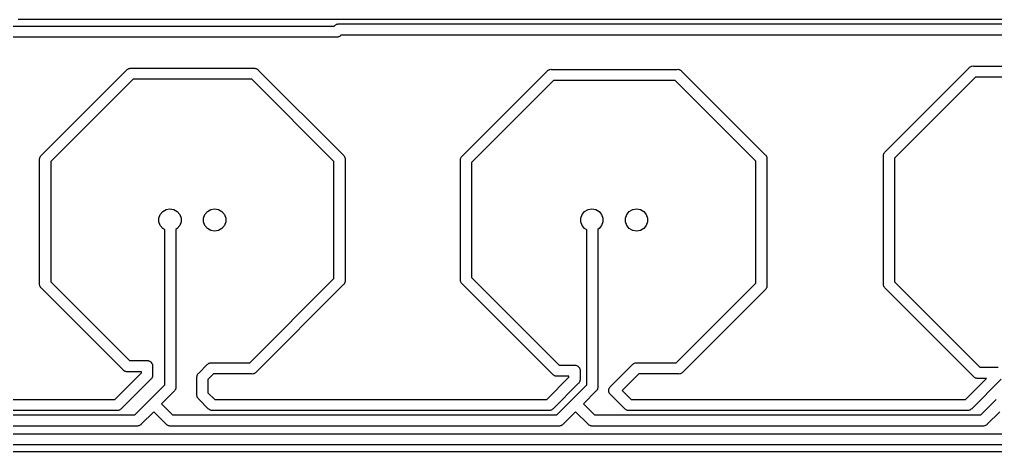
# Model space of a CAD drawing. Extents: x 41 to 175, y -135 to -43.
# Drawn here: x 74.74 to 118.81, y -98.55 to -79.05 of the extents above; entities that cross this region are included whole.
import ezdxf

# ---------------------------------------------------------------- set-up
doc = ezdxf.new("R2010")
doc.units = 0
doc.header["$MEASUREMENT"] = 0
doc.layers.add('BLACK', color=7, linetype='CONTINUOUS')

msp = doc.modelspace()

# ---------------------------------------------------------------- linework, layer by layer
at = {"layer": 'BLACK', "linetype": 'CONTINUOUS'}
for p, q in [((93.7391, -79.05), (74.6829, -79.05)), ((88.9675, -79.3309), (88.9888, -79.3055)), ((88.9888, -79.3055), (89.0175, -79.2889)), ((89.0175, -79.2889), (89.0447, -79.2699)), ((89.0447, -79.2699), (89.0555, -79.267)), ((89.0555, -79.267), (89.0652, -79.2615)), ((89.0652, -79.2615), (89.0978, -79.2557)), ((89.0978, -79.2557), (89.1299, -79.2471)), ((89.1299, -79.2471), (89.1629, -79.25)), ((89.1629, -79.25), (150.396, -79.25)), ((93.7721, -79.0529), (93.7391, -79.05)), ((93.7829, -79.05), (93.7721, -79.0529)), ((112.889, -79.05), (93.7829, -79.05)), ((112.922, -79.0529), (112.889, -79.05)), ((112.933, -79.05), (112.922, -79.0529)), ((131.689, -79.05), (112.933, -79.05)), ((48.6109, -79.35), (88.9484, -79.35)), ((88.9484, -79.35), (88.9675, -79.3309)), ((89.2555, -79.75), (89.2365, -79.7691)), ((150.489, -79.75), (89.2555, -79.75)), ((89.0411, -79.85), (48.7036, -79.85)), ((89.0741, -79.8529), (89.0411, -79.85)), ((89.1062, -79.8443), (89.0741, -79.8529)), ((89.1388, -79.8385), (89.1062, -79.8443)), ((89.1485, -79.833), (89.1388, -79.8385)), ((89.1593, -79.8301), (89.1485, -79.833)), ((89.1864, -79.811), (89.1593, -79.8301)), ((89.2152, -79.7945), (89.1864, -79.811)), ((89.2365, -79.7691), (89.2152, -79.7945)), ((75.7309, -85.1785), (79.5785, -81.3309)), ((79.5785, -81.3309), (79.5999, -81.3055)), ((79.5999, -81.3055), (79.6286, -81.289)), ((79.6286, -81.289), (79.6557, -81.2699)), ((79.6557, -81.2699), (79.6665, -81.267)), ((79.6665, -81.267), (79.6762, -81.2615)), ((79.6762, -81.2615), (79.7089, -81.2557)), ((79.7089, -81.2557), (79.7409, -81.2471)), ((79.7409, -81.2471), (79.7739, -81.25)), ((79.7739, -81.25), (85.3264, -81.25)), ((85.3264, -81.25), (85.3595, -81.2471)), ((85.3595, -81.2471), (85.3915, -81.2557)), ((85.3915, -81.2557), (85.4242, -81.2615)), ((85.4242, -81.2615), (85.4338, -81.267)), ((85.4338, -81.267), (85.4446, -81.2699)), ((85.4446, -81.2699), (85.4718, -81.2889)), ((85.4718, -81.2889), (85.5005, -81.3055)), ((85.5005, -81.3055), (85.5218, -81.3309)), ((85.5218, -81.3309), (89.3566, -85.1657)), ((94.7309, -85.2155), (98.5655, -81.3809)), ((98.5655, -81.3809), (98.5868, -81.3555)), ((98.5868, -81.3555), (98.6155, -81.339)), ((98.6155, -81.339), (98.6427, -81.3199)), ((98.6427, -81.3199), (98.6535, -81.317)), ((98.6535, -81.317), (98.6632, -81.3115)), ((98.6632, -81.3115), (98.6958, -81.3057)), ((98.6958, -81.3057), (98.7279, -81.2971)), ((98.7279, -81.2971), (98.7609, -81.3)), ((98.7609, -81.3), (104.439, -81.3)), ((104.439, -81.3), (104.472, -81.2971)), ((104.472, -81.2971), (104.504, -81.3057)), ((104.504, -81.3057), (104.537, -81.3115)), ((104.537, -81.3115), (104.547, -81.317)), ((104.547, -81.317), (104.557, -81.3199)), ((104.557, -81.3199), (104.584, -81.339)), ((104.584, -81.339), (104.613, -81.3555)), ((104.613, -81.3555), (104.635, -81.3809)), ((104.635, -81.3809), (108.407, -85.1531)), ((113.831, -85.0155), (117.616, -81.2309)), ((117.616, -81.2309), (117.637, -81.2055)), ((117.637, -81.2055), (117.666, -81.189)), ((117.666, -81.189), (117.693, -81.1699)), ((117.693, -81.1699), (117.704, -81.167)), ((117.704, -81.167), (117.713, -81.1615)), ((117.713, -81.1615), (117.746, -81.1557)), ((117.746, -81.1557), (117.778, -81.1471)), ((117.778, -81.1471), (117.811, -81.15)), ((117.811, -81.15), (123.389, -81.15)), ((79.8666, -81.75), (76.15, -85.4666)), ((85.2338, -81.75), (79.8666, -81.75)), ((88.9376, -85.4538), (85.2338, -81.75)), ((98.8535, -81.8), (95.15, -85.5036)), ((104.346, -81.8), (98.8535, -81.8)), ((107.988, -85.4411), (104.346, -81.8)), ((117.904, -81.65), (114.25, -85.3036)), ((123.296, -81.65), (117.904, -81.65)), ((113.789, -85.0655), (113.806, -85.0368)), ((113.806, -85.0368), (113.831, -85.0155)), ((75.6471, -85.3409), (75.6557, -85.3089)), ((75.65, -85.3739), (75.6471, -85.3409)), ((75.65, -90.9891), (75.65, -85.3739)), ((75.6557, -85.3089), (75.6615, -85.2762)), ((75.6615, -85.2762), (75.667, -85.2665)), ((75.667, -85.2665), (75.6699, -85.2557)), ((75.6699, -85.2557), (75.689, -85.2286)), ((75.689, -85.2286), (75.7055, -85.1999)), ((75.7055, -85.1999), (75.7309, -85.1785)), ((76.15, -85.4666), (76.15, -90.8964)), ((88.9376, -90.7458), (88.9376, -85.4538)), ((89.3566, -85.1657), (89.382, -85.1871)), ((89.382, -85.1871), (89.3986, -85.2158)), ((89.3986, -85.2158), (89.4176, -85.2429)), ((89.4176, -85.2429), (89.4205, -85.2537)), ((89.4205, -85.2537), (89.4261, -85.2634)), ((89.4261, -85.2634), (89.4319, -85.2961)), ((89.4319, -85.2961), (89.4405, -85.3281)), ((89.4405, -85.3281), (89.4376, -85.3611)), ((89.4376, -85.3611), (89.4376, -90.8385)), ((94.6471, -85.3779), (94.6557, -85.3458)), ((94.65, -85.4109), (94.6471, -85.3779)), ((94.65, -90.7891), (94.65, -85.4109)), ((94.6557, -85.3458), (94.6615, -85.3132)), ((94.6615, -85.3132), (94.667, -85.3035)), ((94.667, -85.3035), (94.6699, -85.2927)), ((94.6699, -85.2927), (94.689, -85.2655)), ((94.689, -85.2655), (94.7055, -85.2368)), ((94.7055, -85.2368), (94.7309, -85.2155)), ((107.988, -90.9589), (107.988, -85.4411)), ((108.407, -85.1531), (108.432, -85.1744)), ((108.432, -85.1744), (108.449, -85.2031)), ((108.449, -85.2031), (108.468, -85.2303)), ((108.468, -85.2303), (108.471, -85.2411)), ((108.471, -85.2411), (108.476, -85.2508)), ((108.476, -85.2508), (108.482, -85.2834)), ((108.482, -85.2834), (108.49, -85.3154)), ((108.49, -85.3154), (108.488, -85.3485)), ((108.488, -85.3485), (108.488, -91.0515)), ((113.747, -85.1779), (113.756, -85.1458)), ((113.75, -85.2109), (113.747, -85.1779)), ((113.75, -90.9891), (113.75, -85.2109)), ((113.756, -85.1458), (113.761, -85.1132)), ((113.761, -85.1132), (113.767, -85.1035)), ((113.767, -85.1035), (113.77, -85.0927)), ((113.77, -85.0927), (113.789, -85.0655)), ((114.25, -85.3036), (114.25, -90.8964)), ((95.15, -85.5036), (95.15, -90.6964)), ((81.2076, -87.7111), (81.3604, -87.6229)), ((81.3604, -87.6229), (81.534, -87.5923)), ((81.534, -87.5923), (81.7076, -87.6229)), ((81.7076, -87.6229), (81.8604, -87.7111)), ((83.2236, -87.7111), (83.3764, -87.6229)), ((83.3764, -87.6229), (83.55, -87.5923)), ((83.55, -87.5923), (83.7236, -87.6229)), ((83.7236, -87.6229), (83.8764, -87.7111)), ((100.258, -87.7111), (100.41, -87.6229)), ((100.41, -87.6229), (100.584, -87.5923)), ((100.584, -87.5923), (100.758, -87.6229)), ((100.758, -87.6229), (100.91, -87.7111)), ((102.274, -87.7111), (102.426, -87.6229)), ((102.426, -87.6229), (102.6, -87.5923)), ((102.6, -87.5923), (102.774, -87.6229)), ((102.774, -87.6229), (102.926, -87.7111)), ((81.034, -88.0118), (81.0943, -87.8461)), ((81.034, -88.1882), (81.034, -88.0118)), ((81.0943, -87.8461), (81.2076, -87.7111)), ((81.8604, -87.7111), (81.9737, -87.8461)), ((81.9737, -87.8461), (82.034, -88.0118)), ((82.034, -88.0118), (82.034, -88.1882)), ((83.05, -88.0118), (83.1103, -87.8461)), ((83.05, -88.1882), (83.05, -88.0118)), ((83.1103, -87.8461), (83.2236, -87.7111)), ((83.8764, -87.7111), (83.9897, -87.8461)), ((83.9897, -87.8461), (84.05, -88.0118)), ((84.05, -88.0118), (84.05, -88.1882)), ((100.084, -88.0118), (100.144, -87.8461)), ((100.084, -88.1882), (100.084, -88.0118)), ((100.144, -87.8461), (100.258, -87.7111)), ((100.91, -87.7111), (101.024, -87.8461)), ((101.024, -87.8461), (101.084, -88.0118)), ((101.084, -88.0118), (101.084, -88.1882)), ((102.1, -88.0118), (102.16, -87.8461)), ((102.1, -88.1882), (102.1, -88.0118)), ((102.16, -87.8461), (102.274, -87.7111)), ((102.926, -87.7111), (103.04, -87.8461)), ((103.04, -87.8461), (103.1, -88.0118)), ((103.1, -88.0118), (103.1, -88.1882)), ((81.0943, -88.3539), (81.034, -88.1882)), ((81.2076, -88.4889), (81.0943, -88.3539)), ((81.3, -88.5423), (81.2076, -88.4889)), ((81.3, -95.5464), (81.3, -88.5423)), ((81.8604, -88.4889), (81.8, -88.5238)), ((81.8, -88.5238), (81.8, -95.6391)), ((81.9737, -88.3539), (81.8604, -88.4889)), ((82.034, -88.1882), (81.9737, -88.3539)), ((83.1103, -88.3539), (83.05, -88.1882)), ((83.2236, -88.4889), (83.1103, -88.3539)), ((83.3764, -88.5771), (83.2236, -88.4889)), ((83.8764, -88.4889), (83.7236, -88.5771)), ((83.9897, -88.3539), (83.8764, -88.4889)), ((84.05, -88.1882), (83.9897, -88.3539)), ((100.144, -88.3539), (100.084, -88.1882)), ((100.258, -88.4889), (100.144, -88.3539)), ((100.35, -88.5423), (100.258, -88.4889)), ((100.35, -95.5464), (100.35, -88.5423)), ((100.91, -88.4889), (100.85, -88.5238)), ((100.85, -88.5238), (100.85, -95.6391)), ((101.024, -88.3539), (100.91, -88.4889)), ((101.084, -88.1882), (101.024, -88.3539)), ((102.16, -88.3539), (102.1, -88.1882)), ((102.274, -88.4889), (102.16, -88.3539)), ((102.426, -88.5771), (102.274, -88.4889)), ((102.926, -88.4889), (102.774, -88.5771)), ((103.04, -88.3539), (102.926, -88.4889)), ((103.1, -88.1882), (103.04, -88.3539)), ((83.55, -88.6077), (83.3764, -88.5771)), ((83.7236, -88.5771), (83.55, -88.6077)), ((102.6, -88.6077), (102.426, -88.5771)), ((102.774, -88.5771), (102.6, -88.6077)), ((85.1334, -94.55), (88.9376, -90.7458)), ((95.15, -90.6964), (99.1036, -94.65)), ((75.6471, -91.0221), (75.65, -90.9891)), ((75.6557, -91.0542), (75.6471, -91.0221)), ((75.6615, -91.0868), (75.6557, -91.0542)), ((75.667, -91.0965), (75.6615, -91.0868)), ((75.6699, -91.1073), (75.667, -91.0965)), ((75.689, -91.1345), (75.6699, -91.1073)), ((75.7055, -91.1632), (75.689, -91.1345)), ((75.7309, -91.1845), (75.7055, -91.1632)), ((79.4155, -94.8691), (75.7309, -91.1845)), ((76.15, -90.8964), (79.7036, -94.45)), ((89.3566, -91.0339), (85.4215, -94.9691)), ((89.382, -91.0126), (89.3566, -91.0339)), ((89.3986, -90.9838), (89.382, -91.0126)), ((89.4176, -90.9567), (89.3986, -90.9838)), ((89.4205, -90.9459), (89.4176, -90.9567)), ((89.4261, -90.9362), (89.4205, -90.9459)), ((89.4319, -90.9035), (89.4261, -90.9362)), ((89.4405, -90.8715), (89.4319, -90.9035)), ((89.4376, -90.8385), (89.4405, -90.8715)), ((94.6471, -90.8221), (94.65, -90.7891)), ((94.6557, -90.8542), (94.6471, -90.8221)), ((94.6615, -90.8868), (94.6557, -90.8542)), ((94.667, -90.8965), (94.6615, -90.8868)), ((94.6699, -90.9073), (94.667, -90.8965)), ((94.689, -90.9345), (94.6699, -90.9073)), ((94.7055, -90.9632), (94.689, -90.9345)), ((94.7309, -90.9845), (94.7055, -90.9632)), ((98.8155, -95.0691), (94.7309, -90.9845)), ((104.396, -94.55), (107.988, -90.9589)), ((108.449, -91.1969), (108.432, -91.2256)), ((108.468, -91.1697), (108.449, -91.1969)), ((108.471, -91.1589), (108.468, -91.1697)), ((108.476, -91.1492), (108.471, -91.1589)), ((108.482, -91.1166), (108.476, -91.1492)), ((108.49, -91.0845), (108.482, -91.1166)), ((108.488, -91.0515), (108.49, -91.0845)), ((113.747, -91.0221), (113.75, -90.9891)), ((113.756, -91.0542), (113.747, -91.0221)), ((113.761, -91.0868), (113.756, -91.0542)), ((113.767, -91.0965), (113.761, -91.0868)), ((113.77, -91.1073), (113.767, -91.0965)), ((113.789, -91.1345), (113.77, -91.1073)), ((113.806, -91.1632), (113.789, -91.1345)), ((113.831, -91.1845), (113.806, -91.1632)), ((117.816, -95.1691), (113.831, -91.1845)), ((114.25, -90.8964), (118.104, -94.75)), ((108.407, -91.2469), (104.684, -94.9691)), ((108.432, -91.2256), (108.407, -91.2469)), ((79.7036, -94.45), (80.5219, -94.45)), ((80.5219, -94.45), (80.5219, -94.45)), ((80.5219, -94.45), (80.5441, -94.45)), ((80.5441, -94.45), (80.5649, -94.4576)), ((80.5649, -94.4576), (80.5868, -94.4615)), ((80.5868, -94.4615), (80.6061, -94.4726)), ((80.6061, -94.4726), (80.6269, -94.4802)), ((80.6269, -94.4802), (80.6439, -94.4944)), ((80.6439, -94.4944), (80.6632, -94.5055)), ((80.6632, -94.5055), (80.6775, -94.5225)), ((80.6775, -94.5225), (80.6945, -94.5368)), ((80.6945, -94.5368), (80.7056, -94.5561)), ((80.7056, -94.5561), (80.7198, -94.5731)), ((80.7198, -94.5731), (80.7274, -94.5939)), ((80.7274, -94.5939), (80.7385, -94.6132)), ((80.7385, -94.6132), (80.7424, -94.635)), ((80.7424, -94.635), (80.75, -94.6559)), ((80.75, -94.6559), (80.75, -94.6781)), ((80.75, -94.6781), (80.75, -94.6781)), ((80.75, -94.6781), (80.75, -95.0891)), ((82.8309, -95.0155), (83.2155, -94.6309)), ((83.2155, -94.6309), (83.2368, -94.6055)), ((83.2368, -94.6055), (83.2655, -94.589)), ((83.2655, -94.589), (83.2927, -94.5699)), ((83.2927, -94.5699), (83.3035, -94.567)), ((83.3035, -94.567), (83.3132, -94.5615)), ((83.3132, -94.5615), (83.3458, -94.5557)), ((83.3458, -94.5557), (83.3779, -94.5471)), ((83.3779, -94.5471), (83.4109, -94.55)), ((83.4109, -94.55), (85.1334, -94.55)), ((99.1036, -94.65), (99.8219, -94.65)), ((99.8219, -94.65), (99.8219, -94.65)), ((99.8219, -94.65), (99.8441, -94.65)), ((99.8441, -94.65), (99.8649, -94.6576)), ((99.8649, -94.6576), (99.8868, -94.6615)), ((99.8868, -94.6615), (99.9061, -94.6726)), ((99.9061, -94.6726), (99.9269, -94.6802)), ((99.9269, -94.6802), (99.9439, -94.6944)), ((99.9439, -94.6944), (99.9632, -94.7055)), ((99.9632, -94.7055), (99.9775, -94.7225)), ((99.9775, -94.7225), (99.9945, -94.7368)), ((99.9945, -94.7368), (100.006, -94.7561)), ((101.408, -95.6387), (102.416, -94.6309)), ((102.416, -94.6309), (102.437, -94.6055)), ((102.437, -94.6055), (102.466, -94.589)), ((102.466, -94.589), (102.493, -94.5699)), ((102.493, -94.5699), (102.504, -94.567)), ((102.504, -94.567), (102.513, -94.5615)), ((102.513, -94.5615), (102.546, -94.5557)), ((102.546, -94.5557), (102.578, -94.5471)), ((102.578, -94.5471), (102.611, -94.55)), ((102.611, -94.55), (104.396, -94.55)), ((79.0464, -96.2), (80.25, -94.9964)), ((79.4368, -94.8945), (79.4155, -94.8691)), ((79.4655, -94.911), (79.4368, -94.8945)), ((79.4927, -94.9301), (79.4655, -94.911)), ((79.5035, -94.933), (79.4927, -94.9301)), ((79.5132, -94.9385), (79.5035, -94.933)), ((79.5458, -94.9443), (79.5132, -94.9385)), ((79.5779, -94.9529), (79.5458, -94.9443)), ((79.6109, -94.95), (79.5779, -94.9529)), ((80.25, -94.95), (79.6109, -94.95)), ((80.25, -94.9964), (80.25, -94.95)), ((80.7443, -95.1542), (80.7385, -95.1868)), ((80.7529, -95.1221), (80.7443, -95.1542)), ((80.75, -95.0891), (80.7529, -95.1221)), ((82.7471, -95.1779), (82.7557, -95.1458)), ((82.75, -95.2109), (82.7471, -95.1779)), ((82.7557, -95.1458), (82.7615, -95.1132)), ((82.7615, -95.1132), (82.767, -95.1035)), ((82.767, -95.1035), (82.7699, -95.0927)), ((82.7699, -95.0927), (82.789, -95.0655)), ((82.789, -95.0655), (82.8055, -95.0368)), ((82.8055, -95.0368), (82.8309, -95.0155)), ((83.5036, -95.05), (83.25, -95.3036)), ((85.2261, -95.05), (83.5036, -95.05)), ((85.2591, -95.0529), (85.2261, -95.05)), ((85.2911, -95.0443), (85.2591, -95.0529)), ((85.3238, -95.0385), (85.2911, -95.0443)), ((85.3335, -95.033), (85.3238, -95.0385)), ((85.3443, -95.0301), (85.3335, -95.033)), ((85.3714, -95.011), (85.3443, -95.0301)), ((85.4001, -94.9945), (85.3714, -95.011)), ((85.4215, -94.9691), (85.4001, -94.9945)), ((98.8368, -95.0945), (98.8155, -95.0691)), ((98.8655, -95.111), (98.8368, -95.0945)), ((98.8927, -95.1301), (98.8655, -95.111)), ((98.9035, -95.133), (98.8927, -95.1301)), ((98.9132, -95.1385), (98.9035, -95.133)), ((98.9458, -95.1443), (98.9132, -95.1385)), ((98.9779, -95.1529), (98.9458, -95.1443)), ((99.0109, -95.15), (98.9779, -95.1529)), ((99.55, -95.15), (99.0109, -95.15)), ((99.55, -95.1964), (99.55, -95.15)), ((100.006, -94.7561), (100.02, -94.7731)), ((100.02, -94.7731), (100.027, -94.7939)), ((100.027, -94.7939), (100.039, -94.8132)), ((100.039, -94.8132), (100.042, -94.835)), ((100.042, -94.835), (100.05, -94.8559)), ((100.05, -94.8559), (100.05, -94.8781)), ((100.05, -94.8781), (100.05, -94.8781)), ((100.05, -94.8781), (100.05, -95.2891)), ((102.704, -95.05), (101.954, -95.8)), ((104.489, -95.05), (102.704, -95.05)), ((104.522, -95.0529), (104.489, -95.05)), ((104.554, -95.0443), (104.522, -95.0529)), ((104.587, -95.0385), (104.554, -95.0443)), ((104.596, -95.033), (104.587, -95.0385)), ((104.607, -95.0301), (104.596, -95.033)), ((104.634, -95.011), (104.607, -95.0301)), ((104.663, -94.9945), (104.634, -95.011)), ((104.684, -94.9691), (104.663, -94.9945)), ((117.837, -95.1945), (117.816, -95.1691)), ((118.104, -94.75), (118.922, -94.75)), ((80.6691, -95.2845), (79.3345, -96.6191)), ((80.6387, -96.2078), (81.3, -95.5464)), ((80.6945, -95.2632), (80.6691, -95.2845)), ((80.711, -95.2345), (80.6945, -95.2632)), ((80.7301, -95.2073), (80.711, -95.2345)), ((80.733, -95.1965), (80.7301, -95.2073)), ((80.7385, -95.1868), (80.733, -95.1965)), ((82.75, -95.9891), (82.75, -95.2109)), ((83.25, -95.3036), (83.25, -95.8964)), ((98.5464, -96.2), (99.55, -95.1964)), ((99.9691, -95.4845), (98.8345, -96.6191)), ((99.6887, -96.2078), (100.35, -95.5464)), ((99.9945, -95.4632), (99.9691, -95.4845)), ((100.011, -95.4345), (99.9945, -95.4632)), ((100.03, -95.4073), (100.011, -95.4345)), ((100.033, -95.3965), (100.03, -95.4073)), ((100.039, -95.3868), (100.033, -95.3965)), ((100.044, -95.3542), (100.039, -95.3868)), ((100.053, -95.3221), (100.044, -95.3542)), ((100.05, -95.2891), (100.053, -95.3221)), ((117.446, -96.2), (118.396, -95.25)), ((119.069, -95.2845), (117.734, -96.6191)), ((117.866, -95.211), (117.837, -95.1945)), ((117.893, -95.2301), (117.866, -95.211)), ((117.904, -95.233), (117.893, -95.2301)), ((117.913, -95.2385), (117.904, -95.233)), ((117.946, -95.2443), (117.913, -95.2385)), ((117.978, -95.2529), (117.946, -95.2443)), ((118.011, -95.25), (117.978, -95.2529)), ((118.396, -95.25), (118.011, -95.25)), ((81.7191, -95.8345), (81.1536, -96.4)), ((81.7445, -95.8132), (81.7191, -95.8345)), ((81.761, -95.7845), (81.7445, -95.8132)), ((81.7801, -95.7573), (81.761, -95.7845)), ((81.783, -95.7465), (81.7801, -95.7573)), ((81.7885, -95.7368), (81.783, -95.7465)), ((81.7943, -95.7042), (81.7885, -95.7368)), ((81.8029, -95.6721), (81.7943, -95.7042)), ((81.8, -95.6391), (81.8029, -95.6721)), ((82.7471, -96.0221), (82.75, -95.9891)), ((82.7557, -96.0542), (82.7471, -96.0221)), ((82.7615, -96.0868), (82.7557, -96.0542)), ((83.25, -95.8964), (83.5536, -96.2)), ((100.769, -95.8345), (100.204, -96.4)), ((100.794, -95.8132), (100.769, -95.8345)), ((100.811, -95.7845), (100.794, -95.8132)), ((100.83, -95.7573), (100.811, -95.7845)), ((100.833, -95.7465), (100.83, -95.7573)), ((100.839, -95.7368), (100.833, -95.7465)), ((100.844, -95.7042), (100.839, -95.7368)), ((100.853, -95.6721), (100.844, -95.7042)), ((100.85, -95.6391), (100.853, -95.6721)), ((101.347, -95.7779), (101.353, -95.7564)), ((101.349, -95.8), (101.347, -95.7779)), ((101.347, -95.8221), (101.349, -95.8)), ((101.353, -95.8436), (101.347, -95.8221)), ((101.353, -95.7564), (101.355, -95.7343)), ((101.355, -95.8657), (101.353, -95.8436)), ((101.355, -95.7343), (101.364, -95.7142)), ((101.364, -95.8858), (101.355, -95.8657)), ((101.364, -95.7142), (101.37, -95.6927)), ((101.37, -95.9073), (101.364, -95.8858)), ((101.37, -95.6927), (101.383, -95.6745)), ((101.383, -95.9255), (101.37, -95.9073)), ((101.383, -95.6745), (101.392, -95.6544)), ((101.392, -95.9456), (101.383, -95.9255)), ((101.392, -95.6544), (101.408, -95.6387)), ((101.408, -95.9613), (101.392, -95.9456)), ((101.408, -95.6387), (101.408, -95.6387)), ((102.066, -96.6191), (101.408, -95.9613)), ((101.408, -95.9613), (101.408, -95.9613)), ((101.954, -95.8), (102.354, -96.2)), ((57.3536, -96.2), (79.0464, -96.2)), ((79.9464, -96.9), (80.6387, -96.2078)), ((80.6387, -96.2078), (80.6387, -96.2078)), ((81.1536, -96.4), (81.6536, -96.9)), ((82.767, -96.0965), (82.7615, -96.0868)), ((82.7699, -96.1073), (82.767, -96.0965)), ((82.789, -96.1345), (82.7699, -96.1073)), ((82.8055, -96.1632), (82.789, -96.1345)), ((82.8309, -96.1845), (82.8055, -96.1632)), ((83.2655, -96.6191), (82.8309, -96.1845)), ((83.5536, -96.2), (98.5464, -96.2)), ((98.9964, -96.9), (99.6887, -96.2078)), ((99.6887, -96.2078), (99.6887, -96.2078)), ((100.204, -96.4), (100.704, -96.9)), ((102.354, -96.2), (117.446, -96.2)), ((118.146, -96.9), (118.839, -96.2078)), ((55.8536, -96.9), (79.9464, -96.9)), ((79.1391, -96.7), (57.2609, -96.7)), ((79.1721, -96.7029), (79.1391, -96.7)), ((79.2042, -96.6943), (79.1721, -96.7029)), ((79.2368, -96.6885), (79.2042, -96.6943)), ((79.2465, -96.683), (79.2368, -96.6885)), ((79.2573, -96.6801), (79.2465, -96.683)), ((79.2844, -96.6611), (79.2573, -96.6801)), ((79.3132, -96.6445), (79.2844, -96.6611)), ((79.3345, -96.6191), (79.3132, -96.6445)), ((80.8, -96.7536), (80.2345, -97.3191)), ((81.3655, -97.3191), (80.8, -96.7536)), ((81.6536, -96.9), (98.9964, -96.9)), ((83.2868, -96.6445), (83.2655, -96.6191)), ((83.3155, -96.661), (83.2868, -96.6445)), ((83.3427, -96.6801), (83.3155, -96.661)), ((83.3535, -96.683), (83.3427, -96.6801)), ((83.3632, -96.6885), (83.3535, -96.683)), ((83.3958, -96.6943), (83.3632, -96.6885)), ((83.4279, -96.7029), (83.3958, -96.6943)), ((83.4609, -96.7), (83.4279, -96.7029)), ((98.6391, -96.7), (83.4609, -96.7)), ((98.6721, -96.7029), (98.6391, -96.7)), ((98.7042, -96.6943), (98.6721, -96.7029)), ((98.7368, -96.6885), (98.7042, -96.6943)), ((98.7465, -96.683), (98.7368, -96.6885)), ((98.7573, -96.6801), (98.7465, -96.683)), ((98.7844, -96.6611), (98.7573, -96.6801)), ((98.8132, -96.6445), (98.7844, -96.6611)), ((98.8345, -96.6191), (98.8132, -96.6445)), ((99.85, -96.7536), (99.2845, -97.3191)), ((100.416, -97.3191), (99.85, -96.7536)), ((100.704, -96.9), (118.146, -96.9)), ((102.087, -96.6445), (102.066, -96.6191)), ((102.116, -96.661), (102.087, -96.6445)), ((102.143, -96.6801), (102.116, -96.661)), ((102.154, -96.683), (102.143, -96.6801)), ((102.163, -96.6885), (102.154, -96.683)), ((102.196, -96.6943), (102.163, -96.6885)), ((102.228, -96.7029), (102.196, -96.6943)), ((102.261, -96.7), (102.228, -96.7029)), ((117.539, -96.7), (102.261, -96.7)), ((117.572, -96.7029), (117.539, -96.7)), ((117.604, -96.6943), (117.572, -96.7029)), ((117.637, -96.6885), (117.604, -96.6943)), ((117.646, -96.683), (117.637, -96.6885)), ((117.657, -96.6801), (117.646, -96.683)), ((117.684, -96.6611), (117.657, -96.6801)), ((117.713, -96.6445), (117.684, -96.6611)), ((117.734, -96.6191), (117.713, -96.6445)), ((119, -96.7536), (118.434, -97.3191)), ((80.1465, -97.383), (80.1368, -97.3886)), ((80.1573, -97.3801), (80.1465, -97.383)), ((80.1844, -97.3611), (80.1573, -97.3801)), ((80.2132, -97.3445), (80.1844, -97.3611)), ((80.2345, -97.3191), (80.2132, -97.3445)), ((81.3868, -97.3445), (81.3655, -97.3191)), ((81.4156, -97.3611), (81.3868, -97.3445)), ((81.4427, -97.3801), (81.4156, -97.3611)), ((81.4535, -97.383), (81.4427, -97.3801)), ((81.4632, -97.3886), (81.4535, -97.383)), ((99.1965, -97.383), (99.1868, -97.3886)), ((99.2073, -97.3801), (99.1965, -97.383)), ((99.2344, -97.3611), (99.2073, -97.3801)), ((99.2632, -97.3445), (99.2344, -97.3611)), ((99.2845, -97.3191), (99.2632, -97.3445)), ((100.437, -97.3445), (100.416, -97.3191)), ((100.466, -97.3611), (100.437, -97.3445)), ((100.493, -97.3801), (100.466, -97.3611)), ((100.504, -97.383), (100.493, -97.3801)), ((100.513, -97.3886), (100.504, -97.383)), ((118.346, -97.383), (118.337, -97.3886)), ((118.357, -97.3801), (118.346, -97.383)), ((118.384, -97.3611), (118.357, -97.3801)), ((118.413, -97.3445), (118.384, -97.3611)), ((118.434, -97.3191), (118.413, -97.3445)), ((54.4109, -97.75), (137.789, -97.75)), ((80.0391, -97.4), (55.7609, -97.4)), ((80.0721, -97.4029), (80.0391, -97.4)), ((80.1041, -97.3943), (80.0721, -97.4029)), ((80.1368, -97.3886), (80.1041, -97.3943)), ((81.4959, -97.3943), (81.4632, -97.3886)), ((81.5279, -97.4029), (81.4959, -97.3943)), ((81.5609, -97.4), (81.5279, -97.4029)), ((99.0891, -97.4), (81.5609, -97.4)), ((99.1221, -97.4029), (99.0891, -97.4)), ((99.1541, -97.3943), (99.1221, -97.4029)), ((99.1868, -97.3886), (99.1541, -97.3943)), ((100.546, -97.3943), (100.513, -97.3886)), ((100.578, -97.4029), (100.546, -97.3943)), ((100.611, -97.4), (100.578, -97.4029)), ((118.239, -97.4), (100.611, -97.4)), ((118.272, -97.4029), (118.239, -97.4)), ((118.304, -97.3943), (118.272, -97.4029)), ((118.337, -97.3886), (118.304, -97.3943)), ((137.696, -98.25), (54.5036, -98.25)), ((59.8329, -98.55), (89.9891, -98.55)), ((89.9891, -98.55), (90.0221, -98.5471)), ((90.0221, -98.5471), (90.0329, -98.55)), ((90.0329, -98.55), (108.989, -98.55)), ((108.989, -98.55), (109.022, -98.5471)), ((109.022, -98.5471), (109.033, -98.55)), ((109.033, -98.55), (127.989, -98.55))]:
    msp.add_line(p, q, dxfattribs=at)

doc.saveas('drawing.dxf')
